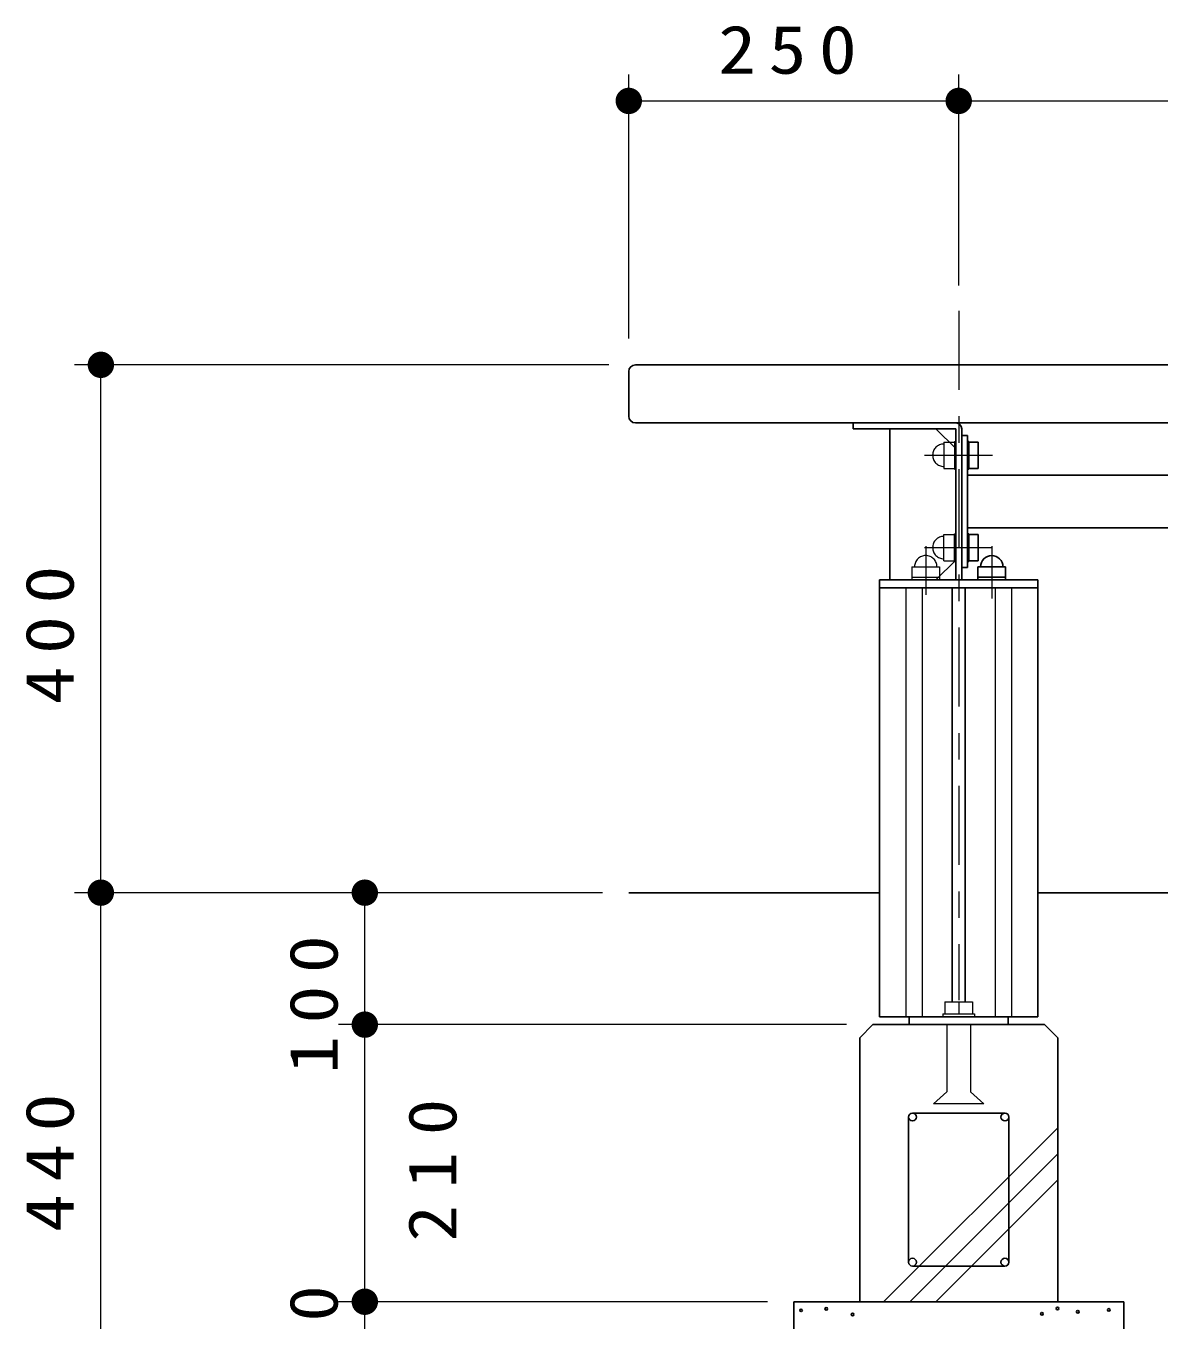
# Model space of a CAD drawing. Units: millimetres on the paper, scale 1:20. Extents: x -365 to 2, y -5 to 257.
# Drawn here: x -322.18 to -279.24, y 95.16 to 144.2 of the extents above; entities that cross this region are included whole.
import ezdxf

# ---------------------------------------------------------------- set-up
doc = ezdxf.new("R2010")
doc.units = ezdxf.units.MM
doc.linetypes.add('USER1', pattern=[4.5, 2.5, -2])
doc.linetypes.add('USER2', pattern=[6, 3, -1, 1, -1])
doc.layers.add('LY_1', color=7, linetype='Continuous', lineweight=25)
doc.styles.add('ＭＳ ゴシック', font='')
doc.styles.get('ＭＳ ゴシック').set_extended_font_data('MS Gothic')

# ---------------------------------------------------------------- blocks, each defined once
blk = doc.blocks.new('filled_dot')
at = {"color": 0, "linetype": 'Continuous', "lineweight": -2, "const_width": 1.25}
blk.add_lwpolyline([(-0.625, 0, 1), (0.625, 0, 1)], format="xyb", close=True, dxfattribs=at)

msp = doc.modelspace()

# ---------------------------------------------------------------- linework, layer by layer
at = {"layer": 'LY_1', "lineweight": 13}
for p, q in [((-299.336, 132.353), (-299.336, 142.353)), ((-286.836, 134.353), (-286.836, 142.353)), ((-299.336, 141.353), (-286.836, 141.353)), ((-286.836, 141.353), (-251.836, 141.353)), ((-300.086, 131.353), (-320.336, 131.353)), ((-319.336, 111.353), (-319.336, 131.353)), ((-288.836, 122.903), (-288.836, 106.653)), ((-288.221, 122.903), (-288.221, 106.653)), ((-285.451, 122.903), (-285.451, 106.653)), ((-284.836, 122.903), (-284.836, 106.653)), ((-300.336, 111.353), (-320.336, 111.353)), ((-319.336, 89.353), (-319.336, 111.353)), ((-309.336, 106.353), (-309.336, 111.353)), ((-291.086, 106.353), (-310.336, 106.353)), ((-309.336, 95.853), (-309.336, 106.353)), ((-289.68, 95.853), (-283.086, 102.447)), ((-288.691, 95.853), (-283.086, 101.458)), ((-287.701, 95.853), (-283.086, 100.468)), ((-294.086, 95.853), (-310.336, 95.853)), ((-294.086, 95.853), (-310.336, 95.853)), ((-309.336, 94.353), (-309.336, 95.853))]:
    msp.add_line(p, q, dxfattribs=at)
at = {"layer": 'LY_1', "linetype": 'USER2', "lineweight": 13}
for p, q in [((-286.836, 133.403), (-286.836, 107.278)), ((-288.135, 127.928), (-285.553, 127.928)), ((-288.135, 124.428), (-285.553, 124.428)), ((-288.086, 124.479), (-288.086, 122.64)), ((-285.586, 124.479), (-285.586, 122.501))]:
    msp.add_line(p, q, dxfattribs=at)
at = {"layer": 'LY_1'}
for p, q in [((-299.336, 131.103), (-299.336, 129.403)), ((-299.086, 131.353), (-269.336, 131.353)), ((-299.086, 129.153), (-269.336, 129.153)), ((-290.836, 129.153), (-290.836, 128.928)), ((-290.836, 128.928), (-286.949, 128.928)), ((-289.449, 128.928), (-289.449, 123.203)), ((-287.699, 128.928), (-286.949, 128.178)), ((-286.949, 128.928), (-286.949, 123.203)), ((-286.724, 128.928), (-286.724, 123.203)), ((-286.724, 128.678), (-286.499, 128.678)), ((-286.499, 128.678), (-286.499, 123.678)), ((-286.449, 128.453), (-286.499, 128.453)), ((-286.449, 128.453), (-286.449, 127.403)), ((-286.099, 128.428), (-286.449, 128.428)), ((-286.099, 128.428), (-286.099, 127.428)), ((-286.449, 127.403), (-286.499, 127.403)), ((-286.499, 127.178), (-252.174, 127.178)), ((-286.099, 127.428), (-286.449, 127.428)), ((-286.499, 125.178), (-252.174, 125.178)), ((-286.449, 124.953), (-286.499, 124.953)), ((-286.449, 123.903), (-286.449, 124.953)), ((-286.099, 124.928), (-286.449, 124.928)), ((-286.099, 123.928), (-286.099, 124.928)), ((-286.949, 123.953), (-287.699, 123.203)), ((-286.724, 123.678), (-286.499, 123.678)), ((-286.449, 123.903), (-286.499, 123.903)), ((-286.099, 123.928), (-286.449, 123.928)), ((-286.111, 123.703), (-285.061, 123.703)), ((-286.111, 123.703), (-286.111, 123.203)), ((-285.061, 123.703), (-285.061, 123.203)), ((-289.836, 123.203), (-289.836, 106.653)), ((-289.836, 123.203), (-283.836, 123.203)), ((-286.111, 123.303), (-285.061, 123.303)), ((-283.836, 123.203), (-283.836, 106.653)), ((-289.836, 122.903), (-283.836, 122.903)), ((-287.086, 122.903), (-287.086, 107.218)), ((-286.586, 122.903), (-286.586, 107.218)), ((-299.336, 111.353), (-289.836, 111.353)), ((-283.836, 111.353), (-239.336, 111.353)), ((-289.836, 106.653), (-283.836, 106.653)), ((-288.711, 106.653), (-288.711, 106.353)), ((-284.961, 106.653), (-284.961, 106.353)), ((-290.586, 105.853), (-290.086, 106.353)), ((-290.086, 106.353), (-283.586, 106.353)), ((-289.961, 106.353), (-283.711, 106.353)), ((-283.586, 106.353), (-283.086, 105.853)), ((-290.586, 105.853), (-290.586, 95.853)), ((-283.086, 105.853), (-283.086, 95.853)), ((-288.586, 103.003), (-285.086, 103.003)), ((-288.736, 97.353), (-288.736, 102.853)), ((-284.936, 102.853), (-284.936, 97.353)), ((-285.086, 97.203), (-288.586, 97.203)), ((-293.086, 95.853), (-293.086, 89.353)), ((-293.086, 95.853), (-280.586, 95.853)), ((-280.586, 95.853), (-280.586, 89.353))]:
    msp.add_line(p, q, dxfattribs=at)
at = {"layer": 'LY_1', "linetype": 'USER1', "lineweight": 13}
for p, q in [((-287.399, 128.428), (-286.999, 128.428)), ((-287.399, 128.428), (-287.399, 127.428)), ((-286.999, 128.453), (-286.949, 128.453)), ((-286.999, 128.453), (-286.999, 127.403)), ((-287.399, 127.428), (-286.999, 127.428)), ((-286.999, 127.403), (-286.949, 127.403)), ((-287.399, 124.928), (-286.999, 124.928)), ((-287.399, 123.928), (-287.399, 124.928)), ((-286.999, 124.953), (-286.949, 124.953)), ((-286.999, 123.903), (-286.999, 124.953)), ((-288.611, 123.703), (-288.611, 123.203)), ((-288.611, 123.703), (-287.561, 123.703)), ((-287.561, 123.703), (-287.561, 123.203)), ((-287.399, 123.928), (-286.999, 123.928)), ((-286.999, 123.903), (-286.949, 123.903)), ((-288.611, 123.303), (-287.561, 123.303))]:
    msp.add_line(p, q, dxfattribs=at)
at = {"layer": 'LY_1', "color": 32, "lineweight": 13}
for p, q in [((-287.361, 107.218), (-287.361, 106.768)), ((-287.361, 107.218), (-286.311, 107.218)), ((-286.836, 107.218), (-286.836, 106.768)), ((-286.311, 107.218), (-286.311, 106.768)), ((-287.436, 106.768), (-287.436, 106.653)), ((-287.436, 106.768), (-286.236, 106.768)), ((-286.236, 106.768), (-286.236, 106.653)), ((-287.286, 106.353), (-287.286, 103.803)), ((-286.386, 106.353), (-286.386, 103.803)), ((-287.286, 103.803), (-287.786, 103.353)), ((-285.886, 103.353), (-286.386, 103.803)), ((-285.886, 103.353), (-287.786, 103.353))]:
    msp.add_line(p, q, dxfattribs=at)
at = {"layer": 'LY_1'}
for centre, radius in [((-288.586, 102.853), 0.15), ((-285.086, 102.853), 0.15), ((-288.586, 97.353), 0.15), ((-285.086, 97.353), 0.15), ((-291.853, 95.582), 0.05), ((-283.092, 95.595), 0.05), ((-292.81, 95.528), 0.05), ((-290.856, 95.366), 0.05), ((-283.682, 95.398), 0.05), ((-282.324, 95.474), 0.05), ((-281.151, 95.541), 0.05)]:
    msp.add_circle(centre, radius, dxfattribs=at)
for centre, radius, start, end in [((-299.086, 131.103), 0.25, 90, 180), ((-299.086, 129.403), 0.25, 180, 270), ((-286.949, 128.928), 0.225, 0, 90), ((-285.586, 123.703), 0.425, 0, 180)]:
    msp.add_arc(centre, radius, start, end, dxfattribs=at)
at = {"layer": 'LY_1', "linetype": 'USER1', "lineweight": 13}
for centre, start, end in [((-287.399, 127.928), 90, 270), ((-287.399, 124.428), 90, 270), ((-288.086, 123.703), 0, 180)]:
    msp.add_arc(centre, 0.425, start, end, dxfattribs=at)

# ---------------------------------------------------------------- block references
at = {"layer": 'LY_1', "lineweight": 13, "xscale": 0.4, "yscale": 0.4}
msp.add_blockref('filled_dot', (-299.336, 141.353), dxfattribs=at)
for p, rotation in [((-286.836, 141.353), 180), ((-319.336, 131.353), 270), ((-319.336, 111.353), 270), ((-309.336, 111.353), 270), ((-309.336, 106.353), 90), ((-309.336, 95.853), 90), ((-309.336, 95.853), 270)]:
    msp.add_blockref('filled_dot', p, dxfattribs=dict(at, rotation=rotation))

# ---------------------------------------------------------------- texts
at = {"layer": 'LY_1', "insert": (-293.086, 142.353), "char_height": 1.833, "attachment_point": 8, "style": 'ＭＳ ゴシック'}
msp.add_mtext('\\T1.33;\\W1.15;250', dxfattribs=at)
at = {"layer": 'LY_1', "char_height": 1.833, "rotation": 90, "style": 'ＭＳ ゴシック'}
for s, insert, attachment_point in [('\\T1.33;\\W1.15;400', (-320.336, 121.353), 8), ('\\T1.33;\\W1.15;100', (-310.336, 107.35), 8), ('\\T1.33;\\W1.15;440', (-320.336, 101.353), 8), ('\\T1.47;\\W1.1;210', (-305.836, 98.134), 7), ('\\T1.34;\\W1.1;30', (-310.336, 95.103), 8)]:
    msp.add_mtext(s, dxfattribs=dict(at, insert=insert, attachment_point=attachment_point))

doc.saveas('drawing.dxf')
